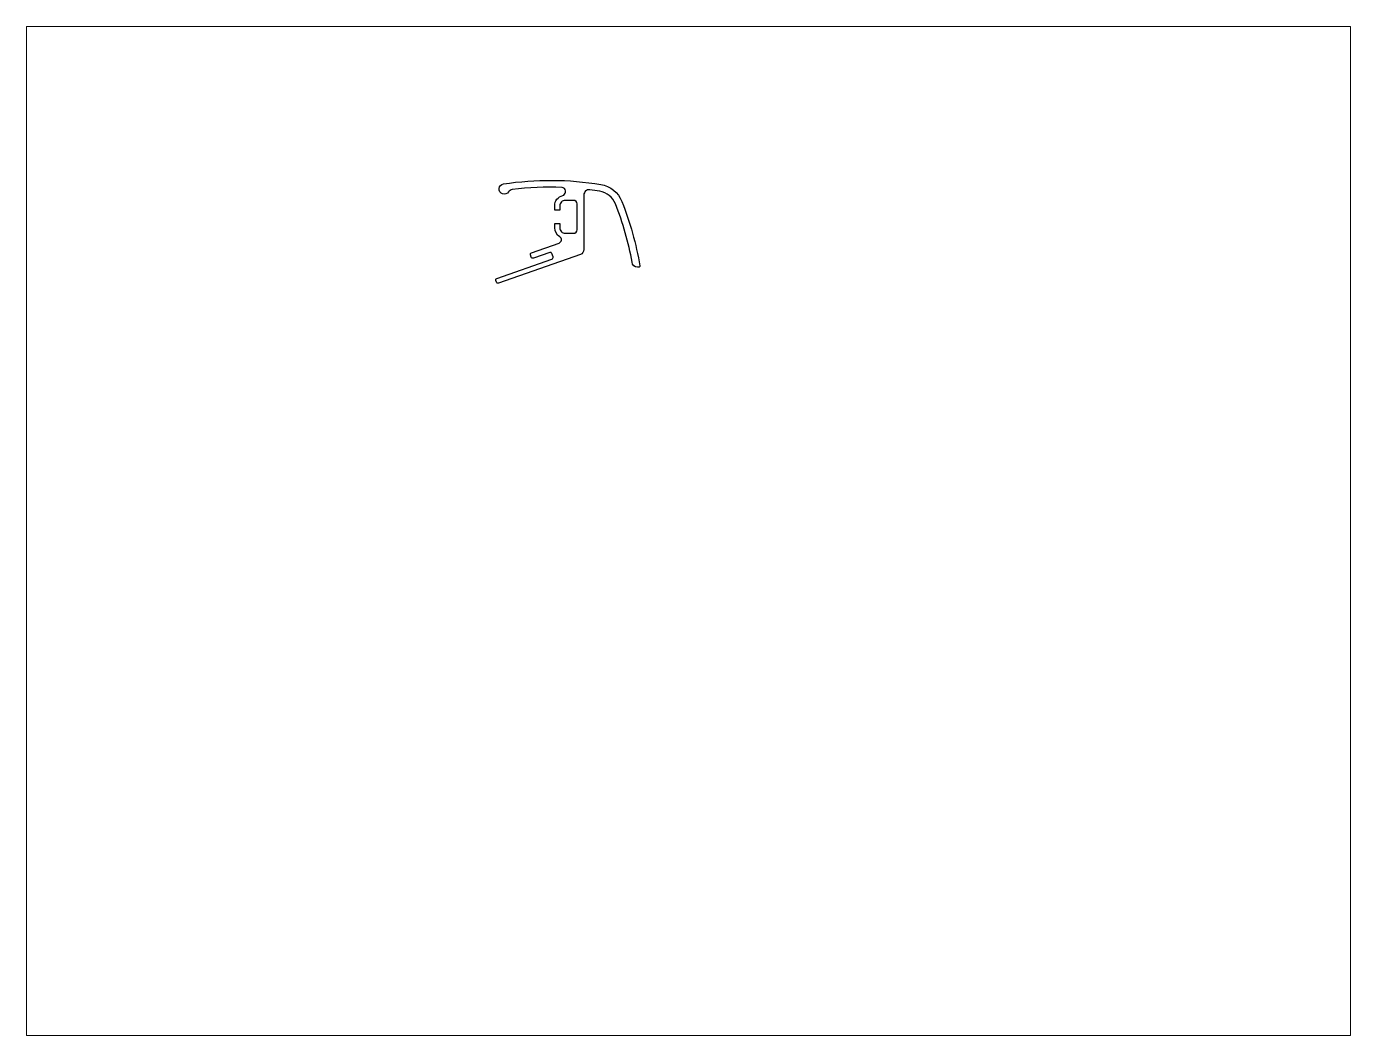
# Paper-space layout 'Layout1' of a CAD drawing. Extents: x 27 to 240, y 20 to 183.
# The model-space entities are those that its viewports show. They can reach past a viewport. Long polylines and large blocks are cut down to what shows.
import ezdxf

# ---------------------------------------------------------------- set-up
doc = ezdxf.new("R2010")
doc.units = 0
doc.header["$LTSCALE"] = 15
doc.layers.get('0').update_dxf_attribs({"linetype": 'CONTINUOUS'})

msp = doc.modelspace()

# ---------------------------------------------------------------- linework, layer by layer
at = {"color": 0, "linetype": 'CONTINUOUS', "ltscale": 0.05}
msp.add_lwpolyline([(153.03, 225.01), (153.03, 223.71), (151.53, 223.71), (151.53, 225.01, -0.343757), (153.87, 228.02, 0.343757), (154.63, 228.99), (154.63, 229.37, 0.403077), (153.66, 230.37, 0.041347), (139.15, 229.73, 0.216783), (138.09, 229.07, -1.531975), (136.62, 231.39, -0.0792), (164.95, 231.24, -0.263451), (171.09, 226.29, -0.052383), (176.34, 207.49, -0.468176), (176.04, 207.14), (175.61, 207.14, -0.404311), (174.11, 208.59, 0.048403), (169.23, 225.55, 0.263451), (164.63, 229.26, 0.008346), (161.72, 229.69, 0.452847), (160.03, 228.21), (160.03, 212.26, -0.318358), (159.02, 210.85), (135.19, 202.47, -0.414214), (134.55, 202.78), (134.39, 203.25, -0.414214), (134.69, 203.89), (150.73, 209.52, 0.414214), (151.04, 210.16), (150.71, 211.1, 0.414214), (150.07, 211.41), (145.35, 209.75, -0.414214), (144.72, 210.06), (144.48, 210.72, -0.414214), (144.79, 211.35), (152.81, 214.17, 0.631461), (153, 215.97, -0.260695), (151.53, 218.61), (151.53, 219.91), (153.03, 219.91), (153.03, 218.61, 0.414214), (154.63, 217.01), (157.03, 217.01, 0.414214), (158.03, 218.01), (158.03, 225.61, 0.414214), (157.03, 226.61), (154.63, 226.61, 0.414214)], format="xyb", close=True, dxfattribs=at)

psp = doc.layouts.get("Layout1")

# ---------------------------------------------------------------- viewports
at = {"layer": '0', "color": 0, "linetype": 'BYBLOCK', "ltscale": 0.05}
psp.add_viewport(center=(133.35, 101.6), size=(213.36, 162.56), view_center_point=(190.51, 130.3), view_height=293.8955, dxfattribs=at)

doc.saveas('drawing.dxf')
